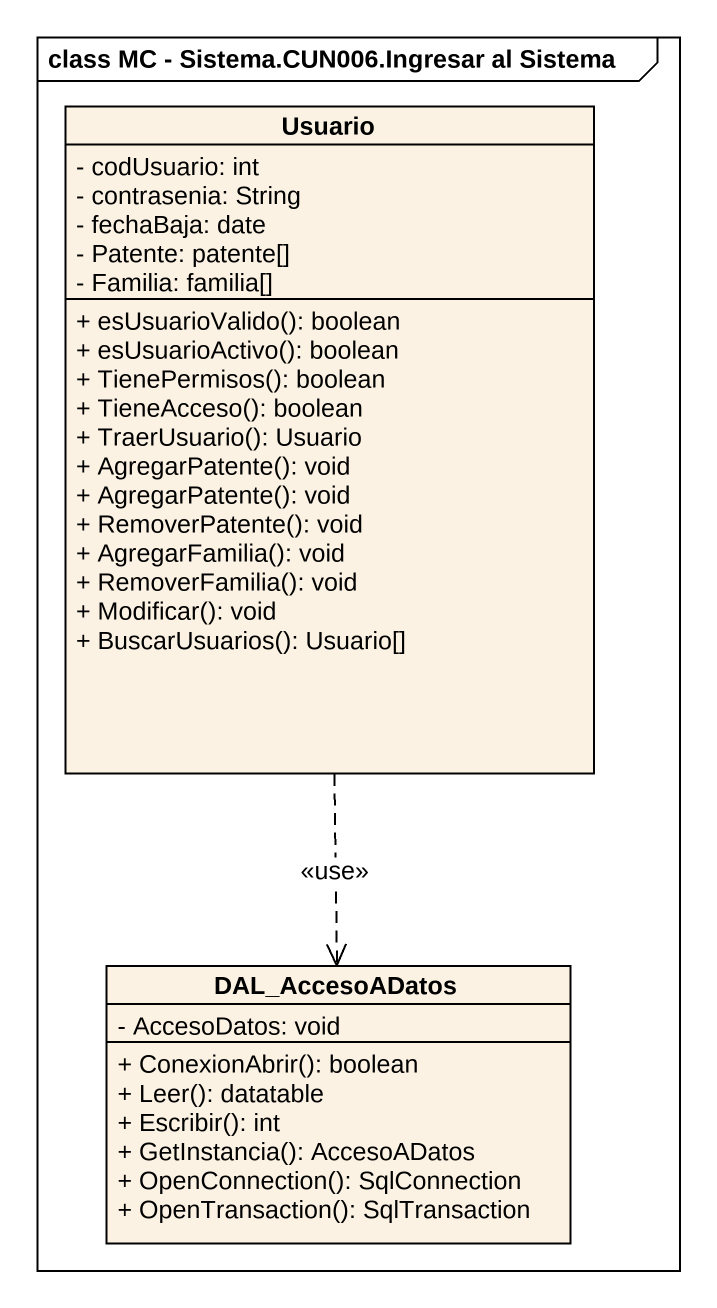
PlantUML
@startuml
mainframe class MC - Sistema.CUN006.Ingresar al Sistema
hide circle
hide empty members
skinparam classAttributeIconSize 0
class Usuario {
  - codUsuario: int
  - contrasenia: String
  - fechaBaja: date
  - Patente: patente[]
  - Familia: familia[]
  + esUsuarioValido(): boolean
  + esUsuarioActivo(): boolean
  + TienePermisos(): boolean
  + TieneAcceso(): boolean
  + TraerUsuario(): Usuario
  + AgregarPatente(): void
  + AgregarPatente(): void
  + RemoverPatente(): void
  + AgregarFamilia(): void
  + RemoverFamilia(): void
  + Modificar(): void
  + BuscarUsuarios(): Usuario[]
}
class DAL_AccesoADatos {
  - AccesoDatos: void
  + ConexionAbrir(): boolean
  + Leer(): datatable
  + Escribir(): int
  + GetInstancia(): AccesoADatos
  + OpenConnection(): SqlConnection
  + OpenTransaction(): SqlTransaction
}
Usuario ..> DAL_AccesoADatos : <<use>>
@enduml
